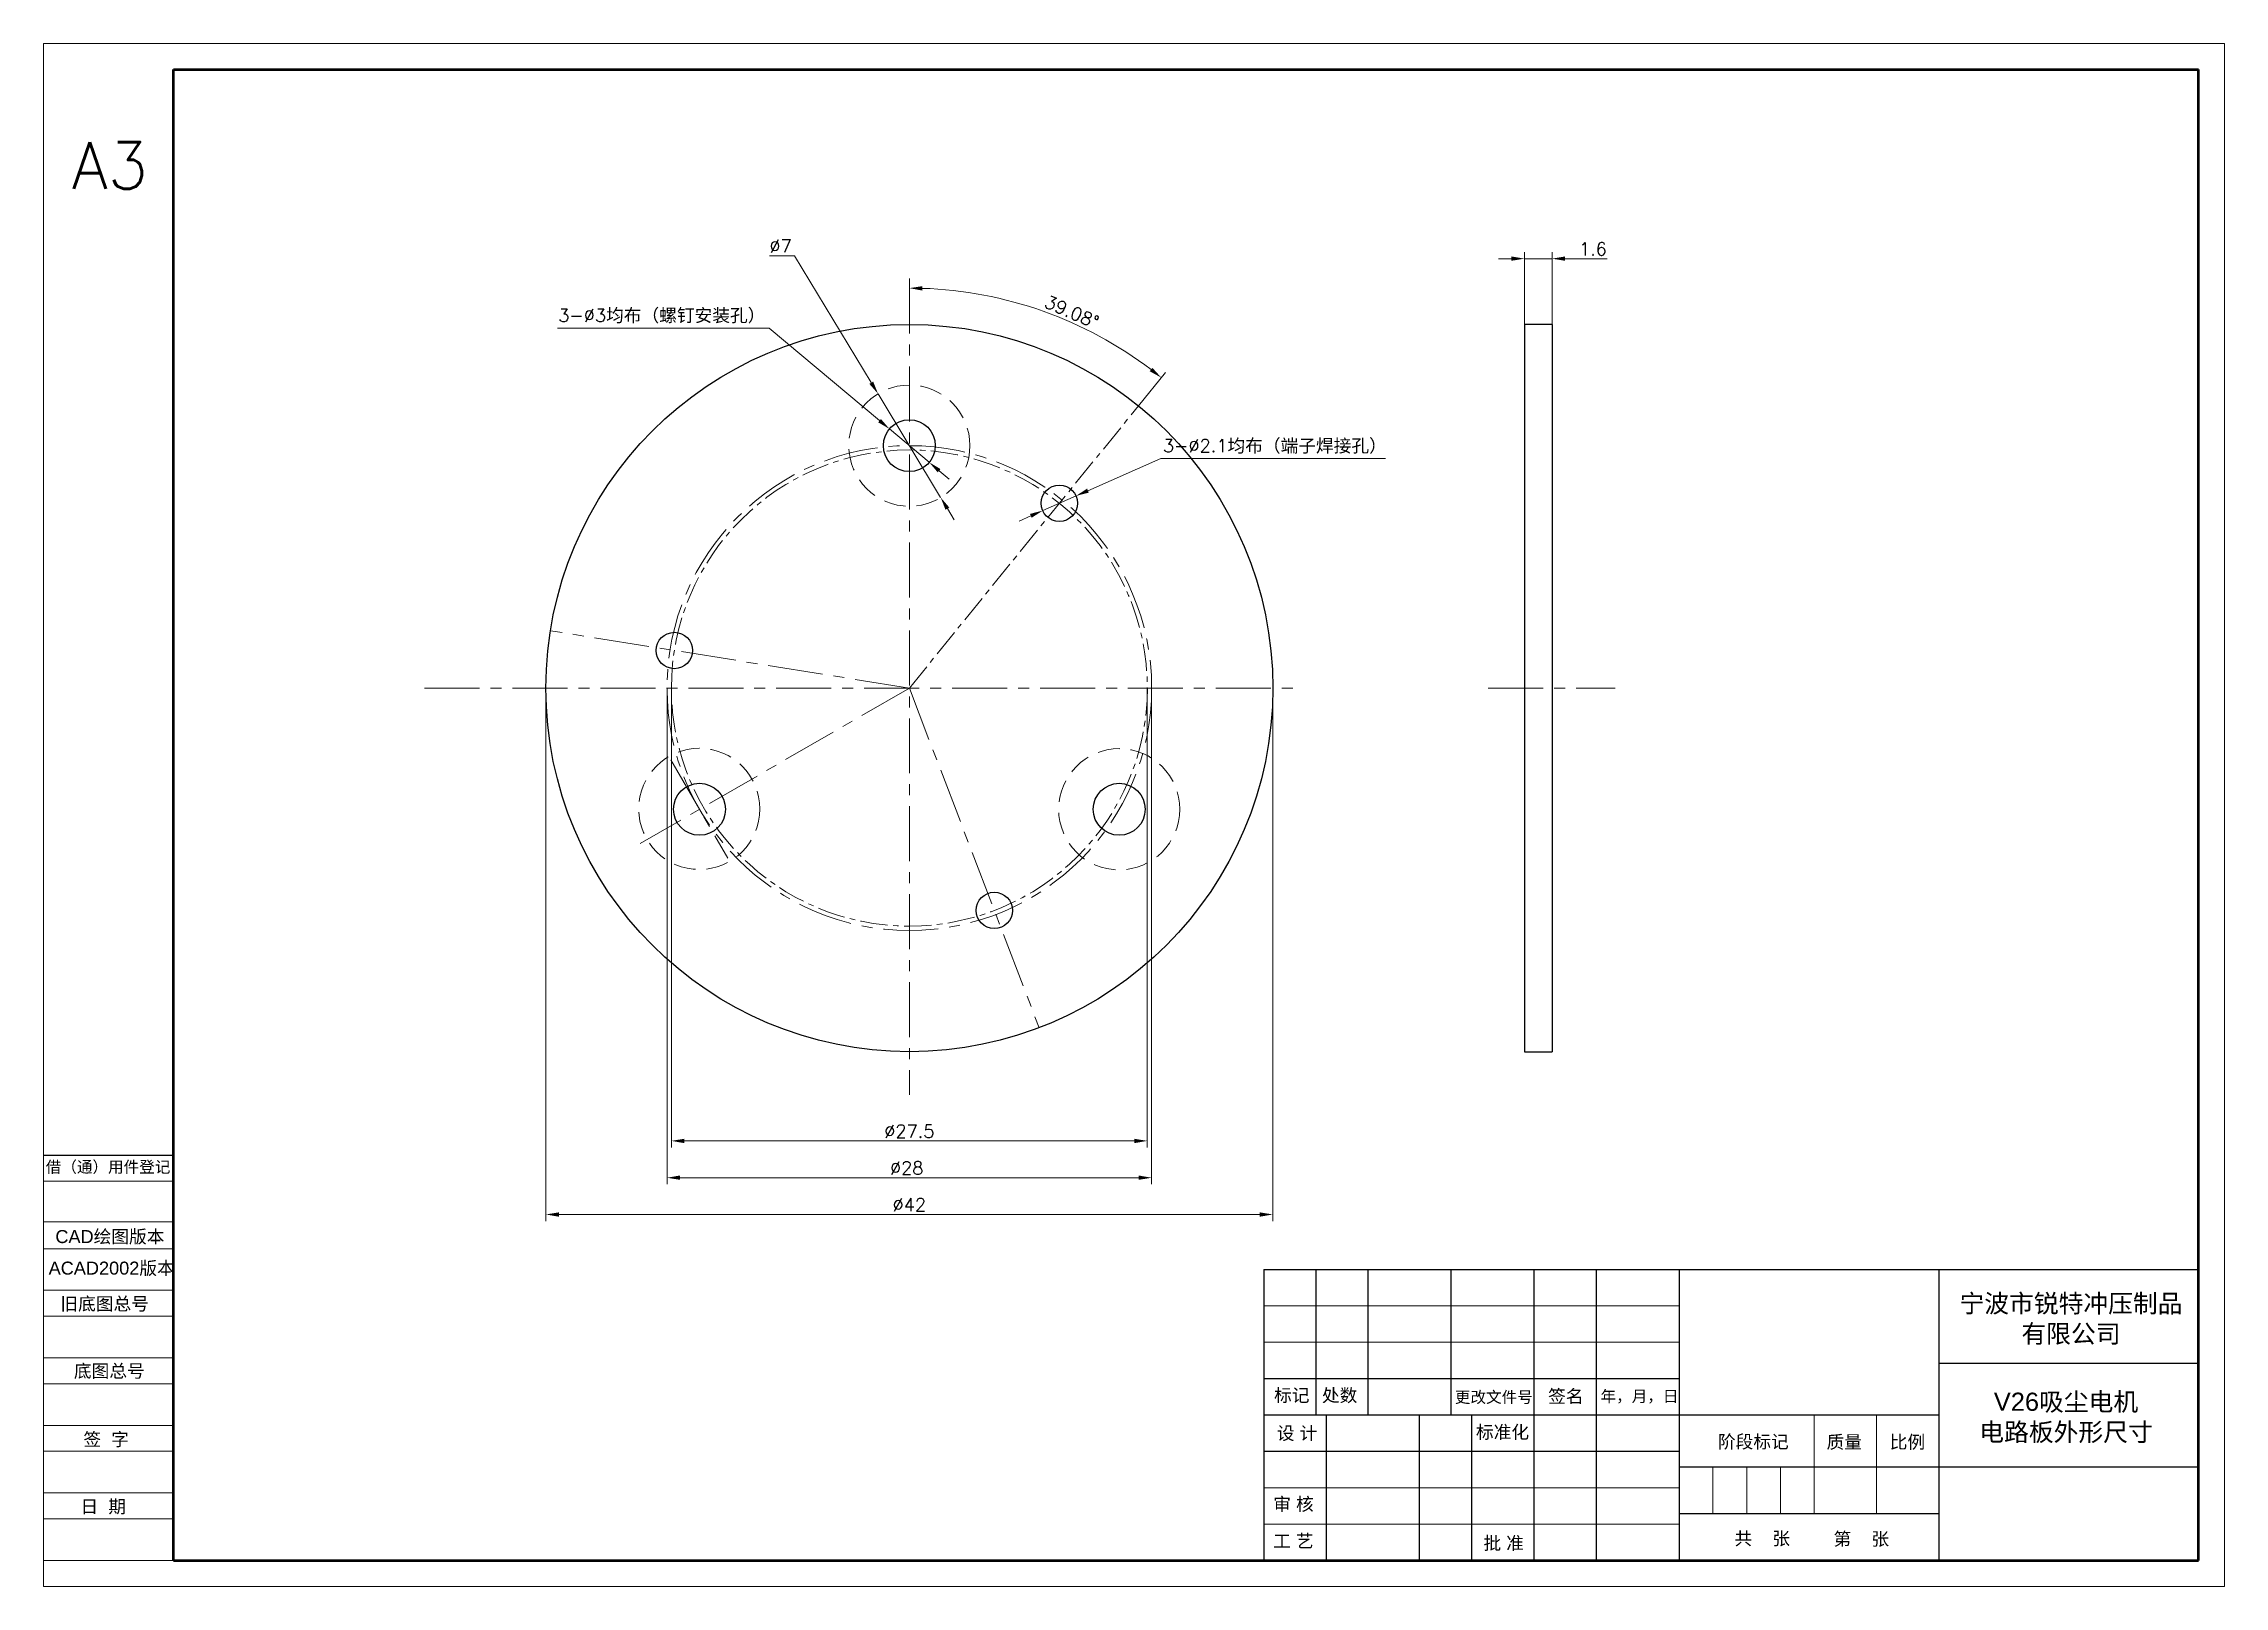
# Model space of a CAD drawing. Header units: millimetres. Extents: x 1173970 to 1174096, y 537535 to 537624.
import ezdxf

# ---------------------------------------------------------------- set-up
doc = ezdxf.new("R2010")
doc.units = ezdxf.units.MM
doc.linetypes.add('CENTER', pattern=[50.8, 31.75, -6.35, 6.35, -6.35])
doc.linetypes.add('HIDDEN', pattern=[9.525, 6.35, -3.175])
for name, color, linetype, lineweight in [('中心线', 1, 'CENTER', 9), ('实线', 7, 'Continuous', 25), ('尺寸标注', 2, 'Continuous', 9), ('引导线', 6, 'Continuous', 9), ('文本', 3, 'Continuous', 15), ('粗实线', 9, 'Continuous', 50), ('虚线', 4, 'HIDDEN', 13)]:
    doc.layers.add(name, color=color, linetype=linetype, lineweight=lineweight)
doc.styles.add('st', font='txt.shx')
doc.styles.get("Standard").update_dxf_attribs({"font": 'arial.ttf'})
doc.dimstyles.new('st0.3', dxfattribs={"dimscale": 0.3, "dimtxt": 2.5, "dimasz": 2.5, "dimexe": 1.25, "dimexo": 0, "dimtad": 1, "dimtoh": 1, "dimdec": 3, "dimdsep": 46, "dimtxsty": 'st', "dimcen": 0, "dimclrd": 256, "dimclre": 256, "dimclrt": 256, "dimadec": 4, "dimazin": 2, "dimtfac": 1, "dimtdec": 3, "dimtmove": 0, "dimatfit": 1, "dimfxl": 0, "dimlwd": -1, "dimlwe": -1, "dimarcsym": 0})

# ---------------------------------------------------------------- blocks, each defined once
blk = doc.blocks.new('*D13')
at = {"layer": 'Defpoints', "color": 0, "ltscale": 0.1, "transparency": 16777216}
for p in [(1174057.29, 537612.05), (1174055.69, 537608.25), (1174057.29, 537608.25)]:
    blk.add_point(p, dxfattribs=at)
at = {"layer": '尺寸标注', "ltscale": 0.1, "transparency": 16777216}
for p, q in [((1174054.94, 537612.05), (1174054.19, 537612.05)), ((1174055.69, 537608.25), (1174055.69, 537612.43)), ((1174055.69, 537612.05), (1174057.29, 537612.05)), ((1174057.29, 537608.25), (1174057.29, 537612.43)), ((1174058.04, 537612.05), (1174060.46, 537612.05))]:
    blk.add_line(p, q, dxfattribs=at)
for points in [[(1174054.94, 537612.18), (1174054.94, 537611.93), (1174055.69, 537612.05)], [(1174058.04, 537612.18), (1174058.04, 537611.93), (1174057.29, 537612.05)]]:
    blk.add_solid(points, dxfattribs=at)
at = {"layer": '尺寸标注', "ltscale": 0.1, "transparency": 16777216, "insert": (1174059.65, 537612.61), "char_height": 0.75, "attachment_point": 5, "style": 'st'}
blk.add_mtext('1.6', dxfattribs=at)
blk = doc.blocks.new('*D14')
at = {"layer": 'Defpoints', "color": 0, "ltscale": 0.1, "transparency": 16777216}
for p in [(1174019, 537602.22), (1174021.3, 537600.29)]:
    blk.add_point(p, dxfattribs=at)
at = {"layer": '尺寸标注', "ltscale": 0.1, "transparency": 16777216}
for p, q in [((1174012.06, 537608.04), (1173999.83, 537608.04)), ((1174018.43, 537602.7), (1174012.06, 537608.04)), ((1174021.3, 537600.29), (1174019, 537602.22)), ((1174021.87, 537599.8), (1174022.45, 537599.32))]:
    blk.add_line(p, q, dxfattribs=at)
for points in [[(1174018.51, 537602.79), (1174018.35, 537602.6), (1174019, 537602.22)], [(1174021.95, 537599.9), (1174021.79, 537599.71), (1174021.3, 537600.29)]]:
    blk.add_solid(points, dxfattribs=at)
at = {"layer": '尺寸标注', "ltscale": 0.1, "transparency": 16777216, "insert": (1174005.85, 537608.73), "char_height": 0.75, "attachment_point": 5, "style": 'st'}
blk.add_mtext('3-∅3均布（螺钉安装孔）', dxfattribs=at)
blk = doc.blocks.new('*D15')
at = {"layer": 'Defpoints', "color": 0, "ltscale": 0.1, "transparency": 16777216}
for p in [(1174006.4, 537587.25), (1174033.9, 537587.25), (1174033.9, 537561.1)]:
    blk.add_point(p, dxfattribs=at)
at = {"layer": '尺寸标注', "ltscale": 0.1, "transparency": 16777216}
for p, q in [((1174006.4, 537587.25), (1174006.4, 537560.72)), ((1174033.9, 537587.25), (1174033.9, 537560.72)), ((1174007.15, 537561.1), (1174033.15, 537561.1))]:
    blk.add_line(p, q, dxfattribs=at)
for points in [[(1174007.15, 537561.22), (1174007.15, 537560.97), (1174006.4, 537561.1)], [(1174033.15, 537561.22), (1174033.15, 537560.97), (1174033.9, 537561.1)]]:
    blk.add_solid(points, dxfattribs=at)
at = {"layer": '尺寸标注', "ltscale": 0.1, "transparency": 16777216, "insert": (1174020.15, 537561.66), "char_height": 0.75, "attachment_point": 5, "style": 'st'}
blk.add_mtext('%%c27.5', dxfattribs=at)
blk = doc.blocks.new('*D16')
at = {"layer": 'Defpoints', "color": 0, "ltscale": 0.1, "transparency": 16777216}
for p in [(1174006.15, 537587.25), (1174034.15, 537587.25), (1174034.15, 537558.97)]:
    blk.add_point(p, dxfattribs=at)
at = {"layer": '尺寸标注', "ltscale": 0.1, "transparency": 16777216}
for p, q in [((1174006.15, 537587.25), (1174006.15, 537558.6)), ((1174034.15, 537587.25), (1174034.15, 537558.6)), ((1174006.9, 537558.97), (1174033.4, 537558.97))]:
    blk.add_line(p, q, dxfattribs=at)
for points in [[(1174006.9, 537559.1), (1174006.9, 537558.85), (1174006.15, 537558.97)], [(1174033.4, 537559.1), (1174033.4, 537558.85), (1174034.15, 537558.97)]]:
    blk.add_solid(points, dxfattribs=at)
at = {"layer": '尺寸标注', "ltscale": 0.1, "transparency": 16777216, "insert": (1174020, 537559.54), "char_height": 0.75, "attachment_point": 5, "style": 'st'}
blk.add_mtext('%%c28', dxfattribs=at)
blk = doc.blocks.new('*D17')
at = {"layer": 'Defpoints', "color": 0, "ltscale": 0.1, "transparency": 16777216}
for p in [(1174029.78, 537598.35), (1174027.86, 537597.5)]:
    blk.add_point(p, dxfattribs=at)
at = {"layer": '尺寸标注', "ltscale": 0.1, "transparency": 16777216}
for p, q in [((1174030.47, 537598.65), (1174034.68, 537600.51)), ((1174034.68, 537600.51), (1174047.66, 537600.51)), ((1174027.86, 537597.5), (1174029.78, 537598.35)), ((1174027.17, 537597.2), (1174026.49, 537596.9))]:
    blk.add_line(p, q, dxfattribs=at)
for points in [[(1174030.42, 537598.77), (1174030.52, 537598.54), (1174029.78, 537598.35)], [(1174027.12, 537597.31), (1174027.22, 537597.09), (1174027.86, 537597.5)]]:
    blk.add_solid(points, dxfattribs=at)
at = {"layer": '尺寸标注', "ltscale": 0.1, "transparency": 16777216, "insert": (1174041.27, 537601.2), "char_height": 0.75, "attachment_point": 5, "style": 'st'}
blk.add_mtext('3-∅2.1均布（端子焊接孔）', dxfattribs=at)
blk = doc.blocks.new('*D18')
at = {"layer": 'Defpoints', "color": 0, "ltscale": 0.1, "transparency": 16777216}
for p in [(1174020.15, 537610.9), (1174025.36, 537609.75), (1174033.39, 537603.55), (1174020.15, 537587.25), (1174020.15, 537563.76)]:
    blk.add_point(p, dxfattribs=at)
at = {"layer": '尺寸标注', "ltscale": 0.1, "transparency": 16777216}
blk.add_line((1174033.39, 537603.55), (1174034.95, 537605.47), dxfattribs=at)
blk.add_arc((1174020.15, 537587.25), 23.1, 52.7807, 88.1393, dxfattribs=at)
for points in [[(1174020.9, 537610.21), (1174020.9, 537610.46), (1174020.15, 537610.35)], [(1174034.2, 537605.74), (1174034.04, 537605.55), (1174034.71, 537605.18)]]:
    blk.add_solid(points, dxfattribs=at)
at = {"layer": '尺寸标注', "ltscale": 0.1, "transparency": 16777216, "insert": (1174029.54, 537608.97), "char_height": 0.75, "attachment_point": 5, "rotation": 336.6324, "style": 'st'}
blk.add_mtext('39.08°', dxfattribs=at)
blk = doc.blocks.new('*D19')
at = {"layer": 'Defpoints', "color": 0, "ltscale": 0.1, "transparency": 16777216}
for p in [(1173999.15, 537587.25), (1174041.15, 537587.25), (1174041.15, 537556.85)]:
    blk.add_point(p, dxfattribs=at)
at = {"layer": '尺寸标注', "ltscale": 0.1, "transparency": 16777216}
for p, q in [((1173999.15, 537587.25), (1173999.15, 537556.47)), ((1174041.15, 537587.25), (1174041.15, 537556.47)), ((1173999.9, 537556.85), (1174040.4, 537556.85))]:
    blk.add_line(p, q, dxfattribs=at)
for points in [[(1173999.9, 537556.97), (1173999.9, 537556.72), (1173999.15, 537556.85)], [(1174040.4, 537556.97), (1174040.4, 537556.72), (1174041.15, 537556.85)]]:
    blk.add_solid(points, dxfattribs=at)
at = {"layer": '尺寸标注', "ltscale": 0.1, "transparency": 16777216, "insert": (1174020.15, 537557.41), "char_height": 0.75, "attachment_point": 5, "style": 'st'}
blk.add_mtext('%%c42', dxfattribs=at)
blk = doc.blocks.new('*D20')
at = {"layer": 'Defpoints', "color": 0, "ltscale": 0.2, "transparency": 16777216}
for p in [(1174018.34, 537604.25), (1174021.96, 537598.26)]:
    blk.add_point(p, dxfattribs=at)
at = {"layer": '尺寸标注', "ltscale": 0.2, "transparency": 16777216}
for p, q in [((1174013.52, 537612.21), (1174012.08, 537612.21)), ((1174017.95, 537604.89), (1174013.52, 537612.21)), ((1174021.96, 537598.26), (1174018.34, 537604.25)), ((1174022.35, 537597.62), (1174022.74, 537596.97))]:
    blk.add_line(p, q, dxfattribs=at)
for points in [[(1174018.06, 537604.95), (1174017.84, 537604.82), (1174018.34, 537604.25)], [(1174022.46, 537597.68), (1174022.24, 537597.55), (1174021.96, 537598.26)]]:
    blk.add_solid(points, dxfattribs=at)
at = {"layer": '尺寸标注', "ltscale": 0.2, "transparency": 16777216, "insert": (1174012.71, 537612.78), "char_height": 0.75, "attachment_point": 5, "style": 'st'}
blk.add_mtext('∅7', dxfattribs=at)

msp = doc.modelspace()

# ---------------------------------------------------------------- linework, layer by layer
at = {"layer": '中心线', "ltscale": 0.1}
for p, q in [((1174020.1515, 537610.9033), (1174020.1515, 537563.7628)), ((1174020.1515, 537587.2517), (1173999.4146, 537590.5658)), ((1173992.1442, 537587.2517), (1174042.8009, 537587.2517)), ((1174020.1515, 537587.2517), (1174004.5924, 537578.2687)), ((1174020.1515, 537587.2517), (1174027.6498, 537567.6361)), ((1174053.5961, 537587.2517), (1174060.9347, 537587.2517)), ((1174006.376, 537583.1115), (1174009.6547, 537577.4327))]:
    msp.add_line(p, q, dxfattribs=at)
at = {"layer": '中心线', "ltscale": 0.05}
msp.add_line((1174020.1515, 537587.2517), (1174033.39, 537603.5533), dxfattribs=at)
at = {"layer": '中心线', "ltscale": 0.1}
msp.add_circle((1174020.1515, 537587.2517), 14, dxfattribs=at)
at = {"layer": '中心线', "ltscale": 0.05}
msp.add_circle((1174020.1515, 537587.2517), 13.75, dxfattribs=at)
at = {"layer": '实线'}
for p, q in [((1174057.2949, 537608.2517), (1174055.6949, 537608.2517)), ((1174055.6949, 537608.2517), (1174055.6949, 537566.2517)), ((1174057.2949, 537608.2517), (1174057.2949, 537566.2517)), ((1174055.6949, 537566.2517), (1174057.2949, 537566.2517)), ((1173970.131, 537560.2706), (1173977.631, 537560.2706)), ((1173977.631, 537553.6706), (1173977.631, 537536.8706)), ((1173977.631, 537536.8706), (1173977.631, 537553.6706)), ((1174040.631, 537553.6706), (1174094.631, 537553.6706)), ((1174040.6367, 537553.6706), (1174040.6367, 537536.8706)), ((1174043.6367, 537553.6706), (1174043.6367, 537545.2706)), ((1174046.6367, 537553.6706), (1174046.6367, 537545.2706)), ((1174051.4367, 537553.6706), (1174051.4367, 537545.2706)), ((1174056.2367, 537553.6706), (1174056.2367, 537536.8706)), ((1174059.8367, 537553.6706), (1174059.8367, 537536.8706)), ((1174064.6367, 537553.6706), (1174064.6367, 537536.8706)), ((1174079.631, 537553.6706), (1174079.631, 537536.8706)), ((1174079.631, 537548.2706), (1174094.631, 537548.2706)), ((1174040.631, 537547.3706), (1174064.6367, 537547.3706)), ((1174040.631, 537545.2706), (1174064.6367, 537545.2706)), ((1174044.2367, 537545.2706), (1174044.2367, 537536.8706)), ((1174049.6046, 537545.2706), (1174049.6046, 537536.8706)), ((1174052.6367, 537545.2706), (1174052.6367, 537536.8706)), ((1174064.6367, 537545.2706), (1174079.631, 537545.2706)), ((1174040.631, 537543.1706), (1174064.6367, 537543.1706)), ((1174064.6367, 537542.2706), (1174094.631, 537542.2706)), ((1174064.6367, 537539.5706), (1174079.631, 537539.5706)), ((1174040.631, 537536.8706), (1174094.631, 537536.8706))]:
    msp.add_line(p, q, dxfattribs=at)
for centre, radius in [((1174020.1515, 537587.2517), 21), ((1174020.1515, 537601.2517), 1.5), ((1174028.8195, 537597.9254), 1.05), ((1174006.5738, 537589.4217), 1.05), ((1174008.0271, 537580.2517), 1.5), ((1174032.2758, 537580.2517), 1.5), ((1174025.0611, 537574.4081), 1.05)]:
    msp.add_circle(centre, radius, dxfattribs=at)
at = {"layer": '引导线'}
for p, q in [((1173970.131, 537624.4706), (1174096.131, 537624.4706)), ((1173970.131, 537535.3706), (1173970.131, 537624.4706)), ((1174096.131, 537535.3706), (1174096.131, 537624.4706)), ((1173977.631, 537558.7706), (1173970.131, 537558.7706)), ((1173977.631, 537556.4187), (1173970.131, 537556.4187)), ((1173977.631, 537554.8706), (1173970.131, 537554.8706)), ((1173977.631, 537552.4706), (1173970.131, 537552.4706)), ((1174040.631, 537551.5706), (1174064.6367, 537551.5706)), ((1173977.631, 537550.9706), (1173970.131, 537550.9706)), ((1174040.631, 537549.4706), (1174064.6367, 537549.4706)), ((1173977.631, 537548.5706), (1173970.131, 537548.5706)), ((1173977.631, 537547.0706), (1173970.131, 537547.0706)), ((1173977.631, 537544.6706), (1173970.131, 537544.6706)), ((1173977.631, 537543.1706), (1173970.131, 537543.1706)), ((1173977.631, 537540.7706), (1173970.131, 537540.7706)), ((1174040.631, 537541.0706), (1174064.6367, 537541.0706)), ((1173977.631, 537539.2706), (1173970.131, 537539.2706)), ((1174040.631, 537538.9706), (1174064.6367, 537538.9706)), ((1173977.631, 537536.8706), (1173970.131, 537536.8706)), ((1173970.131, 537535.3706), (1174096.131, 537535.3706))]:
    msp.add_line(p, q, dxfattribs=at)
at = {"layer": '文本', "ltscale": 0.2}
for p, q in [((1174072.431, 537545.2706), (1174072.431, 537539.5706)), ((1174076.031, 537545.2706), (1174076.031, 537539.5706)), ((1174066.581, 537542.2706), (1174066.581, 537539.5706)), ((1174068.531, 537542.2706), (1174068.531, 537539.5706)), ((1174070.481, 537542.2706), (1174070.481, 537539.5706))]:
    msp.add_line(p, q, dxfattribs=at)
at = {"layer": '粗实线'}
for p, q in [((1173977.631, 537536.8706), (1173977.631, 537622.9706)), ((1173977.631, 537622.9706), (1174094.631, 537622.9706)), ((1174094.631, 537536.8706), (1174094.631, 537622.9706)), ((1173977.631, 537536.8706), (1174094.631, 537536.8706))]:
    msp.add_line(p, q, dxfattribs=at)
at = {"layer": '虚线', "ltscale": 0.2}
for centre in [(1174020.1515, 537601.2517), (1174008.0153, 537580.2721), (1174032.2758, 537580.2517)]:
    msp.add_circle(centre, 3.5, dxfattribs=at)

# ---------------------------------------------------------------- texts
at = {"layer": '实线', "ltscale": 0.2, "insert": (1173971.7635, 537618.7873), "char_height": 2.7, "width": 7.5, "attachment_point": 1, "style": 'st'}
msp.add_mtext('A3', dxfattribs=at)
at = {"layer": '实线', "char_height": 1.05, "width": 18.95394, "attachment_point": 5}
for s, insert in [('宁波市锐特冲压制品\\P有限公司', (1174087.2679, 537550.778)), ('V26吸尘电机\\P电路板外形尺寸', (1174086.981, 537545.0972))]:
    msp.add_mtext(s, dxfattribs=dict(at, insert=insert))
at = {"layer": '文本', "ltscale": 0.2, "attachment_point": 5}
for s, insert, char_height, width in [('借（通）用件登记', (1173973.8548, 537559.5524), 0.66, 15.33858), ('CAD绘图版本', (1173973.9613, 537555.529), 0.75, 22.739105), ('ACAD2002版本', (1173974.0642, 537553.7077), 0.75, 17.552856), ('旧底图总号', (1173973.6583, 537551.6485), 0.75, 19.856529), ('底图总号', (1173973.9263, 537547.7689), 0.75, 4.35348), ('标记', (1174042.2463, 537546.3682), 0.75, 4.35348), ('处数', (1174045.0123, 537546.3616), 0.75, 4.35348), ('更改文件号', (1174053.9214, 537546.2623), 0.66, 9.65645), ('签名', (1174058.0808, 537546.3101), 0.75, 4.35348), ('年，月，日', (1174062.3386, 537546.3036), 0.66, 5.570091), ('签  字', (1173973.7431, 537543.8206), 0.75, 4.35348), ('设 计', (1174042.5531, 537544.1725), 0.75, 4.35348), ('标准化', (1174054.4223, 537544.2408), 0.75, 4.35348), ('阶段标记', (1174068.9141, 537543.6843), 0.75, 4.35348), ('质量', (1174074.168, 537543.6669), 0.75, 4.35348), ('比例', (1174077.8193, 537543.6669), 0.75, 4.35348), ('日  期', (1173973.5756, 537539.9393), 0.75, 4.35348), ('审 核', (1174042.3481, 537540.0804), 0.75, 4.35348), ('工 艺', (1174042.3362, 537537.9661), 0.75, 4.35348), ('批 准', (1174054.4906, 537537.8262), 0.75, 4.35348), ('共    张', (1174069.4332, 537538.0947), 0.75, 4.35348), ('第    张', (1174075.1531, 537538.0677), 0.75, 4.35348)]:
    msp.add_mtext(s, dxfattribs=dict(at, insert=insert, char_height=char_height, width=width))

# ---------------------------------------------------------------- dimensions: what is measured, and where the dimension line sits
at = {"layer": '尺寸标注', "ltscale": 0.2}
dim = msp.add_diameter_dim_2p(p1=(1174021.9633, 537598.2572), p2=(1174018.3396, 537604.2463), dimstyle='st0.3', dxfattribs=at)
dim.commit()
dim.dimension.update_dxf_attribs({"geometry": '*D20', "text_midpoint": (1174012.706, 537612.2143), "dimtype": 163})
at = {"layer": '尺寸标注', "ltscale": 0.1}
dim = msp.add_linear_dim(base=(1174057.2949, 537612.0517), p1=(1174055.6949, 537608.2517), p2=(1174057.2949, 537608.2517), dimstyle='st0.3', dxfattribs=at)
dim.commit()
dim.dimension.update_dxf_attribs({"geometry": '*D13', "text_midpoint": (1174059.6524, 537612.0517), "dimtype": 160})
dim = msp.add_angular_dim_2l(base=(1174025.3574, 537609.7534), line1=((1174020.1515, 537587.2517), (1174033.39, 537603.5533)), line2=((1174020.1515, 537610.9033), (1174020.1515, 537563.7628)), dimstyle='st0.3', dxfattribs=at)
dim.commit()
dim.dimension.update_dxf_attribs({"geometry": '*D18', "text_midpoint": (1174029.312, 537608.4534), "dimtype": 162})
for p1, p2, text, picture, middle in [((1174021.3002, 537600.2871), (1174019.0027, 537602.2163), '3-<>均布（螺钉安装孔）', '*D14', (1174005.8535, 537608.0429)), ((1174027.8587, 537597.5019), (1174029.7803, 537598.3489), '3-<>均布（端子焊接孔）', '*D17', (1174041.2666, 537600.5089))]:
    dim = msp.add_diameter_dim_2p(p1=p1, p2=p2, text=text, dimstyle='st0.3', dxfattribs=at)
    dim.commit()
    dim.dimension.update_dxf_attribs({"geometry": picture, "text_midpoint": middle, "dimtype": 163})
for base, p1, p2, picture, middle in [((1174041.1515, 537556.8481), (1173999.1515, 537587.2517), (1174041.1515, 537587.2517), '*D19', (1174020.151, 537556.8481)), ((1174034.1515, 537558.9734), (1174006.1515, 537587.2517), (1174034.1515, 537587.2517), '*D16', (1174019.999, 537558.9734)), ((1174033.9015, 537561.0987), (1174006.4015, 537587.2517), (1174033.9015, 537587.2517), '*D15', (1174020.151, 537561.0987))]:
    dim = msp.add_linear_dim(base=base, p1=p1, p2=p2, text='%%c<>', dimstyle='st0.3', dxfattribs=at)
    dim.commit()
    dim.dimension.update_dxf_attribs({"geometry": picture, "text_midpoint": middle, "dimtype": 160})

doc.saveas('drawing.dxf')
